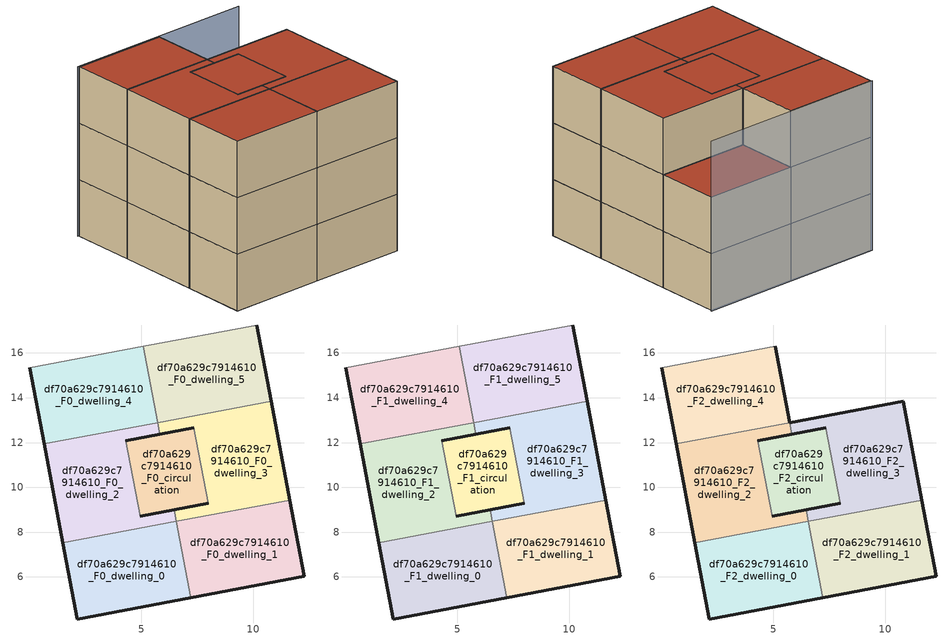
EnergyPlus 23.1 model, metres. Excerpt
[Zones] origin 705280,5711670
df70a629c7914610_F0_dwelling_0
 floor ground (EU_floor_Construction): 7.21,5.07 6.56,8.47 1.5,7.52 2.14,4.11 z0
 wall outside (EU_wall_Construction): 7.21,5.07 2.14,4.11 1.5,7.52 z0:3
 wall to df70a629c7914610_F0_dwelling_2 (EU_wall_Construction): 1.5,7.52 6.56,8.47 z0:3
 wall to df70a629c7914610_F0_dwelling_1 (EU_wall_Construction): 6.56,8.47 7.21,5.07 z0:3
df70a629c7914610_F0_dwelling_1
 floor ground (EU_floor_Construction): 12.27,6.02 11.63,9.43 6.56,8.47 7.21,5.07 z0
 wall outside (EU_wall_Construction): 11.63,9.43 12.27,6.02 7.21,5.07 z0:3
 wall to df70a629c7914610_F0_dwelling_3 (EU_wall_Construction): 6.56,8.47 11.63,9.43 z0:3
df70a629c7914610_F0_dwelling_2
 floor ground (EU_floor_Construction): 6.56,8.47 6.46,9 4.94,8.71 4.31,12.08 5.83,12.37 5.73,12.89 0.67,11.93 1.5,7.52 z0
 wall outside (EU_wall_Construction): 5.83,12.37 4.31,12.08 / 4.94,8.71 6.46,9 / 1.5,7.52 0.67,11.93 z0:3
 wall to df70a629c7914610_F0_dwelling_4 (EU_wall_Construction): 0.67,11.93 5.73,12.89 z0:3
 wall to df70a629c7914610_F0_dwelling_3 (EU_wall_Construction): 5.73,12.89 5.83,12.37 / 6.46,9 6.56,8.47 z0:3
 wall to df70a629c7914610_F0_circulation (EU_wall_Construction): 4.31,12.08 4.94,8.71 z0:3
df70a629c7914610_F0_dwelling_3
 floor ground (EU_floor_Construction): 11.63,9.43 10.8,13.84 5.73,12.89 5.83,12.37 7.35,12.65 7.98,9.28 6.46,9 6.56,8.47 z0
 wall outside (EU_wall_Construction): 6.46,9 7.98,9.28 / 7.35,12.65 5.83,12.37 / 10.8,13.84 11.63,9.43 z0:3
 wall to df70a629c7914610_F0_circulation (EU_wall_Construction): 7.98,9.28 7.35,12.65 z0:3
 wall to df70a629c7914610_F0_dwelling_5 (EU_wall_Construction): 5.73,12.89 10.8,13.84 z0:3
df70a629c7914610_F0_dwelling_4
 floor ground (EU_floor_Construction): 5.73,12.89 5.09,16.3 0.02,15.34 0.67,11.93 z0
 wall outside (EU_wall_Construction): 0.67,11.93 0.02,15.34 z0:3
 wall adiabatic (EU_wall_Construction): 0.02,15.34 5.09,16.3 z0:3
 wall to df70a629c7914610_F0_dwelling_5 (EU_wall_Construction): 5.09,16.3 5.73,12.89 z0:3
df70a629c7914610_F0_dwelling_5
 floor ground (EU_floor_Construction): 10.8,13.84 10.15,17.25 5.09,16.3 5.73,12.89 z0
 wall outside (EU_wall_Construction): 10.15,17.25 10.8,13.84 z0:3
 wall adiabatic (EU_wall_Construction): 5.09,16.3 10.15,17.25 z0:3
df70a629c7914610_F0_circulation
 floor ground (EU_floor_Construction): 7.98,9.28 7.35,12.65 4.31,12.08 4.94,8.71 z0
 wall outside (EU_wall_Construction): 7.98,9.28 4.94,8.71 / 4.31,12.08 7.35,12.65 z0:3
df70a629c7914610_F1_dwelling_0
 floor to df70a629c7914610_F0_dwelling_0 (EU_floor_Construction): 7.21,5.07 6.56,8.47 1.5,7.52 2.14,4.11 z3
 wall outside (EU_wall_Construction): 7.21,5.07 2.14,4.11 1.5,7.52 z3:6
 wall to df70a629c7914610_F1_dwelling_2 (EU_wall_Construction): 1.5,7.52 6.56,8.47 z3:6
 wall to df70a629c7914610_F1_dwelling_1 (EU_wall_Construction): 6.56,8.47 7.21,5.07 z3:6
df70a629c7914610_F1_dwelling_1
 floor to df70a629c7914610_F0_dwelling_1 (EU_floor_Construction): 12.27,6.02 11.63,9.43 6.56,8.47 7.21,5.07 z3
 wall outside (EU_wall_Construction): 11.63,9.43 12.27,6.02 7.21,5.07 z3:6
 wall to df70a629c7914610_F1_dwelling_3 (EU_wall_Construction): 6.56,8.47 11.63,9.43 z3:6
df70a629c7914610_F1_dwelling_2
 floor to df70a629c7914610_F0_dwelling_2 (EU_floor_Construction): 6.56,8.47 6.46,9 4.94,8.71 4.31,12.08 5.83,12.37 5.73,12.89 0.67,11.93 1.5,7.52 z3
 wall outside (EU_wall_Construction): 5.83,12.37 4.31,12.08 / 4.94,8.71 6.46,9 / 1.5,7.52 0.67,11.93 z3:6
 wall to df70a629c7914610_F1_dwelling_4 (EU_wall_Construction): 0.67,11.93 5.73,12.89 z3:6
 wall to df70a629c7914610_F1_dwelling_3 (EU_wall_Construction): 5.73,12.89 5.83,12.37 / 6.46,9 6.56,8.47 z3:6
 wall to df70a629c7914610_F1_circulation (EU_wall_Construction): 4.31,12.08 4.94,8.71 z3:6
df70a629c7914610_F1_dwelling_3
 floor to df70a629c7914610_F0_dwelling_3 (EU_floor_Construction): 11.63,9.43 10.8,13.84 5.73,12.89 5.83,12.37 7.35,12.65 7.98,9.28 6.46,9 6.56,8.47 z3
 wall outside (EU_wall_Construction): 6.46,9 7.98,9.28 / 7.35,12.65 5.83,12.37 / 10.8,13.84 11.63,9.43 z3:6
 wall to df70a629c7914610_F1_circulation (EU_wall_Construction): 7.98,9.28 7.35,12.65 z3:6
 wall to df70a629c7914610_F1_dwelling_5 (EU_wall_Construction): 5.73,12.89 10.8,13.84 z3:6
df70a629c7914610_F1_dwelling_4
 floor to df70a629c7914610_F0_dwelling_4 (EU_floor_Construction): 5.73,12.89 5.09,16.3 0.02,15.34 0.67,11.93 z3
 wall outside (EU_wall_Construction): 0.67,11.93 0.02,15.34 z3:6
 wall adiabatic (EU_wall_Construction): 0.02,15.34 5.09,16.3 z3:6
 wall to df70a629c7914610_F1_dwelling_5 (EU_wall_Construction): 5.09,16.3 5.73,12.89 z3:6
df70a629c7914610_F1_dwelling_5
 floor to df70a629c7914610_F0_dwelling_5 (EU_floor_Construction): 10.8,13.84 10.15,17.25 5.09,16.3 5.73,12.89 z3
 wall outside (EU_wall_Construction): 10.15,17.25 10.8,13.84 z3:6
 wall adiabatic (EU_wall_Construction): 5.09,16.3 10.15,17.25 z3:6
 roof outside (EU_roof_Construction): 10.15,17.25 10.8,13.84 5.73,12.89 5.09,16.3 z6
df70a629c7914610_F1_circulation
 floor to df70a629c7914610_F0_circulation (EU_floor_Construction): 7.98,9.28 7.35,12.65 4.31,12.08 4.94,8.71 z3
 wall outside (EU_wall_Construction): 7.98,9.28 4.94,8.71 / 4.31,12.08 7.35,12.65 z3:6
df70a629c7914610_F2_dwelling_0
 floor to df70a629c7914610_F1_dwelling_0 (EU_floor_Construction): 7.21,5.07 6.56,8.47 1.5,7.52 2.14,4.11 z6
 wall outside (EU_wall_Construction): 7.21,5.07 2.14,4.11 1.5,7.52 z6:9
 wall to df70a629c7914610_F2_dwelling_2 (EU_wall_Construction): 1.5,7.52 6.56,8.47 z6:9
 wall to df70a629c7914610_F2_dwelling_1 (EU_wall_Construction): 6.56,8.47 7.21,5.07 z6:9
 roof outside (EU_roof_Construction): 6.56,8.47 7.21,5.07 2.14,4.11 1.5,7.52 z9
df70a629c7914610_F2_dwelling_1
 floor to df70a629c7914610_F1_dwelling_1 (EU_floor_Construction): 12.27,6.02 11.63,9.43 6.56,8.47 7.21,5.07 z6
 wall outside (EU_wall_Construction): 11.63,9.43 12.27,6.02 7.21,5.07 z6:9
 wall to df70a629c7914610_F2_dwelling_3 (EU_wall_Construction): 6.56,8.47 11.63,9.43 z6:9
 roof outside (EU_roof_Construction): 11.63,9.43 12.27,6.02 7.21,5.07 6.56,8.47 z9
df70a629c7914610_F2_dwelling_2
 floor to df70a629c7914610_F1_dwelling_2 (EU_floor_Construction): 6.56,8.47 6.46,9 4.94,8.71 4.31,12.08 5.83,12.37 5.73,12.89 0.67,11.93 1.5,7.52 z6
 wall outside (EU_wall_Construction): 5.83,12.37 4.31,12.08 / 4.94,8.71 6.46,9 / 1.5,7.52 0.67,11.93 z6:9
 wall to df70a629c7914610_F2_dwelling_4 (EU_wall_Construction): 0.67,11.93 5.73,12.89 z6:9
 wall to df70a629c7914610_F2_dwelling_3 (EU_wall_Construction): 5.73,12.89 5.83,12.37 / 6.46,9 6.56,8.47 z6:9
 wall to df70a629c7914610_F2_circulation (EU_wall_Construction): 4.31,12.08 4.94,8.71 z6:9
 roof outside (EU_roof_Construction): 5.73,12.89 5.83,12.37 4.31,12.08 4.94,8.71 6.46,9 6.56,8.47 1.5,7.52 0.67,11.93 z9
df70a629c7914610_F2_dwelling_3
 floor to df70a629c7914610_F1_dwelling_3 (EU_floor_Construction): 11.63,9.43 10.8,13.84 5.73,12.89 5.83,12.37 7.35,12.65 7.98,9.28 6.46,9 6.56,8.47 z6
 wall outside (EU_wall_Construction): 6.46,9 7.98,9.28 / 7.35,12.65 5.83,12.37 / 5.73,12.89 10.8,13.84 11.63,9.43 z6:9
 wall to df70a629c7914610_F2_circulation (EU_wall_Construction): 7.98,9.28 7.35,12.65 z6:9
 roof outside (EU_roof_Construction): 10.8,13.84 11.63,9.43 6.56,8.47 6.46,9 7.98,9.28 7.35,12.65 5.83,12.37 5.73,12.89 z9
df70a629c7914610_F2_dwelling_4
 floor to df70a629c7914610_F1_dwelling_4 (EU_floor_Construction): 5.73,12.89 5.09,16.3 0.02,15.34 0.67,11.93 z6
 wall outside (EU_wall_Construction): 5.09,16.3 5.73,12.89 / 0.67,11.93 0.02,15.34 z6:9
 wall adiabatic (EU_wall_Construction): 0.02,15.34 5.09,16.3 z6:9
 roof outside (EU_roof_Construction): 5.09,16.3 5.73,12.89 0.67,11.93 0.02,15.34 z9
df70a629c7914610_F2_circulation
 floor to df70a629c7914610_F1_circulation (EU_floor_Construction): 7.98,9.28 7.35,12.65 4.31,12.08 4.94,8.71 z6
 wall outside (EU_wall_Construction): 7.98,9.28 4.94,8.71 / 4.31,12.08 7.35,12.65 z6:9
 roof outside (EU_roof_Construction): 7.35,12.65 7.98,9.28 4.94,8.71 4.31,12.08 z9
shading: 10.19,17.31 -0.03,15.37 z0:9
[Building]
EU S2 Campaign: North Axis=0; Terrain=City; Solar Distribution=FullExterior
[Site:Location]
London: Latitude=51.5; Longitude=-0.5; Time Zone=0; Elevation=25
[SizingPeriod:WeatherFileDays]
AnnualSizingPeriod: Begin Month=1; Begin Day of Month=1; End Month=12; End Day of Month=31; Day of Week for Start Day=Monday; Use Weather File Daylight Saving Period=No; Use Weather File Rain and Snow Indicators=No
[MATERIAL]
EU_InternalMass_Material: Roughness=MediumRough; Thickness=0.1; Conductivity=1; Density=1800; Specific Heat=900; Thermal Absorptance=0.9; Solar Absorptance=0.7; Visible Absorptance=0.7
[MATERIAL:NOMASS] Roughness=MediumRough; Thermal Absorptance=0.9; Solar Absorptance=0.7; Visible Absorptance=0.7
Name | Thermal Resistance
EU_wall_NoMass | 1.04674
EU_roof_NoMass | 4.32442
EU_floor_NoMass | 2.04616
[CONSTRUCTION]
EU_wall_Construction: EU_wall_NoMass
EU_roof_Construction: EU_roof_NoMass
EU_floor_Construction: EU_floor_NoMass
EU_InternalMass_Construction: EU_InternalMass_Material
[ZONE] Type=1; Multiplier=1; Ceiling Height=autocalculate; Floor Area=autocalculate; Part of Total Floor Area=Yes
Name | Volume
df70a629c7914610_F0_dwelling_0; df70a629c7914610_F1_dwelling_0; df70a629c7914610_F2_dwelling_0 | 53.5928
df70a629c7914610_F0_dwelling_1; df70a629c7914610_F1_dwelling_1; df70a629c7914610_F2_dwelling_1 | 53.6008
df70a629c7914610_F0_dwelling_2; df70a629c7914610_F1_dwelling_2; df70a629c7914610_F2_dwelling_2 | 53.6016
df70a629c7914610_F0_dwelling_3; df70a629c7914610_F1_dwelling_3; df70a629c7914610_F2_dwelling_3 | 53.5913
df70a629c7914610_F0_dwelling_4; df70a629c7914610_F1_dwelling_4; df70a629c7914610_F2_dwelling_4 | 53.6038
df70a629c7914610_F0_dwelling_5; df70a629c7914610_F1_dwelling_5 | 53.5935
df70a629c7914610_F0_circulation; df70a629c7914610_F1_circulation; df70a629c7914610_F2_circulation | 31.8025
[INTERNALMASS] Construction=EU_InternalMass_Construction
Name | Zone or ZoneList | Surface Area
df70a629c7914610_F0_dwelling_0_EU_InternalMass | df70a629c7914610_F0_dwelling_0 | 17.8653
df70a629c7914610_F0_dwelling_1_EU_InternalMass | df70a629c7914610_F0_dwelling_1 | 17.8653
df70a629c7914610_F0_dwelling_2_EU_InternalMass | df70a629c7914610_F0_dwelling_2 | 17.8653
df70a629c7914610_F0_dwelling_3_EU_InternalMass | df70a629c7914610_F0_dwelling_3 | 17.8653
df70a629c7914610_F0_dwelling_4_EU_InternalMass | df70a629c7914610_F0_dwelling_4 | 17.8653
df70a629c7914610_F0_dwelling_5_EU_InternalMass | df70a629c7914610_F0_dwelling_5 | 17.8653
df70a629c7914610_F1_dwelling_0_EU_InternalMass | df70a629c7914610_F1_dwelling_0 | 17.8653
df70a629c7914610_F1_dwelling_1_EU_InternalMass | df70a629c7914610_F1_dwelling_1 | 17.8653
df70a629c7914610_F1_dwelling_2_EU_InternalMass | df70a629c7914610_F1_dwelling_2 | 17.8653
df70a629c7914610_F1_dwelling_3_EU_InternalMass | df70a629c7914610_F1_dwelling_3 | 17.8653
df70a629c7914610_F1_dwelling_4_EU_InternalMass | df70a629c7914610_F1_dwelling_4 | 17.8653
df70a629c7914610_F1_dwelling_5_EU_InternalMass | df70a629c7914610_F1_dwelling_5 | 17.8653
df70a629c7914610_F2_dwelling_0_EU_InternalMass | df70a629c7914610_F2_dwelling_0 | 17.8653
df70a629c7914610_F2_dwelling_1_EU_InternalMass | df70a629c7914610_F2_dwelling_1 | 17.8653
df70a629c7914610_F2_dwelling_2_EU_InternalMass | df70a629c7914610_F2_dwelling_2 | 35.7306
df70a629c7914610_F2_dwelling_3_EU_InternalMass | df70a629c7914610_F2_dwelling_3 | 17.8653
df70a629c7914610_F2_dwelling_4_EU_InternalMass | df70a629c7914610_F2_dwelling_4 | 17.8653
[OTHEREQUIPMENT] Fuel Type=Electricity; Design Level Calculation Method=Watts/Area; Power per Zone Floor Area=1; Fraction Latent=0; Fraction Radiant=0; Fraction Lost=0; Carbon Dioxide Generation Rate=0; EndUse Subcategory=EU_Step8_InternalGains
Name | Zone or ZoneList or Space or SpaceList | Schedule
EU_Step8_InternalGain_df70a629c7914610_F0_dwelling_0_f000 | df70a629c7914610_F0_dwelling_0 | EU_Step8_GainSchedule_df70a629c7914610_F0_dwelling_0_f000
EU_Step8_InternalGain_df70a629c7914610_F0_dwelling_1_f000 | df70a629c7914610_F0_dwelling_1 | EU_Step8_GainSchedule_df70a629c7914610_F0_dwelling_1_f000
EU_Step8_InternalGain_df70a629c7914610_F0_dwelling_2_f000 | df70a629c7914610_F0_dwelling_2 | EU_Step8_GainSchedule_df70a629c7914610_F0_dwelling_2_f000
EU_Step8_InternalGain_df70a629c7914610_F0_dwelling_3_f000 | df70a629c7914610_F0_dwelling_3 | EU_Step8_GainSchedule_df70a629c7914610_F0_dwelling_3_f000
EU_Step8_InternalGain_df70a629c7914610_F0_dwelling_4_f000 | df70a629c7914610_F0_dwelling_4 | EU_Step8_GainSchedule_df70a629c7914610_F0_dwelling_4_f000
EU_Step8_InternalGain_df70a629c7914610_F0_dwelling_5_f000 | df70a629c7914610_F0_dwelling_5 | EU_Step8_GainSchedule_df70a629c7914610_F0_dwelling_5_f000
EU_Step8_InternalGain_df70a629c7914610_F1_dwelling_0_f000 | df70a629c7914610_F1_dwelling_0 | EU_Step8_GainSchedule_df70a629c7914610_F1_dwelling_0_f000
EU_Step8_InternalGain_df70a629c7914610_F1_dwelling_1_f000 | df70a629c7914610_F1_dwelling_1 | EU_Step8_GainSchedule_df70a629c7914610_F1_dwelling_1_f000
EU_Step8_InternalGain_df70a629c7914610_F1_dwelling_2_f000 | df70a629c7914610_F1_dwelling_2 | EU_Step8_GainSchedule_df70a629c7914610_F1_dwelling_2_f000
EU_Step8_InternalGain_df70a629c7914610_F1_dwelling_3_f000 | df70a629c7914610_F1_dwelling_3 | EU_Step8_GainSchedule_df70a629c7914610_F1_dwelling_3_f000
EU_Step8_InternalGain_df70a629c7914610_F1_dwelling_4_f000 | df70a629c7914610_F1_dwelling_4 | EU_Step8_GainSchedule_df70a629c7914610_F1_dwelling_4_f000
EU_Step8_InternalGain_df70a629c7914610_F1_dwelling_5_f000 | df70a629c7914610_F1_dwelling_5 | EU_Step8_GainSchedule_df70a629c7914610_F1_dwelling_5_f000
EU_Step8_InternalGain_df70a629c7914610_F2_dwelling_0_f000 | df70a629c7914610_F2_dwelling_0 | EU_Step8_GainSchedule_df70a629c7914610_F2_dwelling_0_f000
EU_Step8_InternalGain_df70a629c7914610_F2_dwelling_1_f000 | df70a629c7914610_F2_dwelling_1 | EU_Step8_GainSchedule_df70a629c7914610_F2_dwelling_1_f000
EU_Step8_InternalGain_df70a629c7914610_F2_dwelling_2_f000 | df70a629c7914610_F2_dwelling_2 | EU_Step8_GainSchedule_df70a629c7914610_F2_dwelling_2_f000
EU_Step8_InternalGain_df70a629c7914610_F2_dwelling_3_f000 | df70a629c7914610_F2_dwelling_3 | EU_Step8_GainSchedule_df70a629c7914610_F2_dwelling_3_f000
EU_Step8_InternalGain_df70a629c7914610_F2_dwelling_4_f000 | df70a629c7914610_F2_dwelling_4 | EU_Step8_GainSchedule_df70a629c7914610_F2_dwelling_4_f000
[ZONEINFILTRATION:DESIGNFLOWRATE] Schedule=EU_AlwaysOn; Design Flow Rate Calculation Method=Flow/Area; Flow Rate per Floor Area=0.0005; Constant Term Coefficient=1; Temperature Term Coefficient=0; Velocity Term Coefficient=0; Velocity Squared Term Coefficient=0
Name | Zone or ZoneList or Space or SpaceList
EU_Circulation_Infiltration_df70a629c7914610_F0_circulation | df70a629c7914610_F0_circulation
EU_Circulation_Infiltration_df70a629c7914610_F1_circulation | df70a629c7914610_F1_circulation
EU_Circulation_Infiltration_df70a629c7914610_F2_circulation | df70a629c7914610_F2_circulation
[ZONEVENTILATION:DESIGNFLOWRATE] Schedule=EU_AlwaysOn; Design Flow Rate Calculation Method=AirChanges/Hour; Air Changes per Hour=0.488719; Ventilation Type=Natural; Fan Pressure Rise=0; Fan Total Efficiency=1; Constant Term Coefficient=1; Temperature Term Coefficient=0; Velocity Term Coefficient=0; Velocity Squared Term Coefficient=0; Minimum Indoor Temperature=-100; Maximum Indoor Temperature=100; Delta Temperature=-100; Minimum Outdoor Temperature=-100; Maximum Outdoor Temperature=100; Maximum Wind Speed=40
Name | Zone or ZoneList or Space or SpaceList
EU_ConstantAir_df70a629c7914610_F0_dwelling_0 | df70a629c7914610_F0_dwelling_0
EU_ConstantAir_df70a629c7914610_F0_dwelling_1 | df70a629c7914610_F0_dwelling_1
EU_ConstantAir_df70a629c7914610_F0_dwelling_2 | df70a629c7914610_F0_dwelling_2
EU_ConstantAir_df70a629c7914610_F0_dwelling_3 | df70a629c7914610_F0_dwelling_3
EU_ConstantAir_df70a629c7914610_F0_dwelling_4 | df70a629c7914610_F0_dwelling_4
EU_ConstantAir_df70a629c7914610_F0_dwelling_5 | df70a629c7914610_F0_dwelling_5
EU_ConstantAir_df70a629c7914610_F1_dwelling_0 | df70a629c7914610_F1_dwelling_0
EU_ConstantAir_df70a629c7914610_F1_dwelling_1 | df70a629c7914610_F1_dwelling_1
EU_ConstantAir_df70a629c7914610_F1_dwelling_2 | df70a629c7914610_F1_dwelling_2
EU_ConstantAir_df70a629c7914610_F1_dwelling_3 | df70a629c7914610_F1_dwelling_3
EU_ConstantAir_df70a629c7914610_F1_dwelling_4 | df70a629c7914610_F1_dwelling_4
EU_ConstantAir_df70a629c7914610_F1_dwelling_5 | df70a629c7914610_F1_dwelling_5
EU_ConstantAir_df70a629c7914610_F2_dwelling_0 | df70a629c7914610_F2_dwelling_0
EU_ConstantAir_df70a629c7914610_F2_dwelling_1 | df70a629c7914610_F2_dwelling_1
EU_ConstantAir_df70a629c7914610_F2_dwelling_2 | df70a629c7914610_F2_dwelling_2
EU_ConstantAir_df70a629c7914610_F2_dwelling_3 | df70a629c7914610_F2_dwelling_3
EU_ConstantAir_df70a629c7914610_F2_dwelling_4 | df70a629c7914610_F2_dwelling_4
[HVACTEMPLATE:THERMOSTAT] Constant Heating Setpoint=20; Constant Cooling Setpoint=50
EU_HeatOnly_df70a629c7914610_F0_dwelling_0; EU_HeatOnly_df70a629c7914610_F0_dwelling_1; EU_HeatOnly_df70a629c7914610_F0_dwelling_2; EU_HeatOnly_df70a629c7914610_F0_dwelling_3; EU_HeatOnly_df70a629c7914610_F0_dwelling_4; EU_HeatOnly_df70a629c7914610_F0_dwelling_5; EU_HeatOnly_df70a629c7914610_F1_dwelling_0; EU_HeatOnly_df70a629c7914610_F1_dwelling_1; EU_HeatOnly_df70a629c7914610_F1_dwelling_2; EU_HeatOnly_df70a629c7914610_F1_dwelling_3; EU_HeatOnly_df70a629c7914610_F1_dwelling_4; EU_HeatOnly_df70a629c7914610_F1_dwelling_5; EU_HeatOnly_df70a629c7914610_F2_dwelling_0; EU_HeatOnly_df70a629c7914610_F2_dwelling_1; EU_HeatOnly_df70a629c7914610_F2_dwelling_2; EU_HeatOnly_df70a629c7914610_F2_dwelling_3; EU_HeatOnly_df70a629c7914610_F2_dwelling_4
[HVACTEMPLATE:ZONE:IDEALLOADSAIRSYSTEM] System Availability Schedule=EU_AlwaysOn; Maximum Heating Supply Air Temperature=50; Minimum Cooling Supply Air Temperature=13; Maximum Heating Supply Air Humidity Ratio=0.0156; Minimum Cooling Supply Air Humidity Ratio=0.0077; Heating Limit=NoLimit; Cooling Limit=NoLimit; Heating Availability Schedule=EU_AlwaysOn; Cooling Availability Schedule=EU_CoolingOff; Dehumidification Control Type=ConstantSensibleHeatRatio; Cooling Sensible Heat Ratio=0.7; Dehumidification Setpoint=60; Humidification Control Type=None; Humidification Setpoint=30; Outdoor Air Method=None; Outdoor Air Flow Rate per Person=0.00944; Outdoor Air Flow Rate per Zone Floor Area=0; Outdoor Air Flow Rate per Zone=0; Demand Controlled Ventilation Type=None; Outdoor Air Economizer Type=NoEconomizer; Heat Recovery Type=None; Sensible Heat Recovery Effectiveness=0.7; Latent Heat Recovery Effectiveness=0.65
Name | Template Thermostat
df70a629c7914610_F0_dwelling_0 | EU_HeatOnly_df70a629c7914610_F0_dwelling_0
df70a629c7914610_F0_dwelling_1 | EU_HeatOnly_df70a629c7914610_F0_dwelling_1
df70a629c7914610_F0_dwelling_2 | EU_HeatOnly_df70a629c7914610_F0_dwelling_2
df70a629c7914610_F0_dwelling_3 | EU_HeatOnly_df70a629c7914610_F0_dwelling_3
df70a629c7914610_F0_dwelling_4 | EU_HeatOnly_df70a629c7914610_F0_dwelling_4
df70a629c7914610_F0_dwelling_5 | EU_HeatOnly_df70a629c7914610_F0_dwelling_5
df70a629c7914610_F1_dwelling_0 | EU_HeatOnly_df70a629c7914610_F1_dwelling_0
df70a629c7914610_F1_dwelling_1 | EU_HeatOnly_df70a629c7914610_F1_dwelling_1
df70a629c7914610_F1_dwelling_2 | EU_HeatOnly_df70a629c7914610_F1_dwelling_2
df70a629c7914610_F1_dwelling_3 | EU_HeatOnly_df70a629c7914610_F1_dwelling_3
df70a629c7914610_F1_dwelling_4 | EU_HeatOnly_df70a629c7914610_F1_dwelling_4
df70a629c7914610_F1_dwelling_5 | EU_HeatOnly_df70a629c7914610_F1_dwelling_5
df70a629c7914610_F2_dwelling_0 | EU_HeatOnly_df70a629c7914610_F2_dwelling_0
df70a629c7914610_F2_dwelling_1 | EU_HeatOnly_df70a629c7914610_F2_dwelling_1
df70a629c7914610_F2_dwelling_2 | EU_HeatOnly_df70a629c7914610_F2_dwelling_2
df70a629c7914610_F2_dwelling_3 | EU_HeatOnly_df70a629c7914610_F2_dwelling_3
df70a629c7914610_F2_dwelling_4 | EU_HeatOnly_df70a629c7914610_F2_dwelling_4
[SIZING:ZONE] Zone Cooling Design Supply Air Temperature Input Method=SupplyAirTemperature; Zone Cooling Design Supply Air Temperature=13; Zone Heating Design Supply Air Temperature Input Method=SupplyAirTemperature; Zone Heating Design Supply Air Temperature=50; Zone Cooling Design Supply Air Humidity Ratio=0.008; Zone Heating Design Supply Air Humidity Ratio=0.008; Cooling Design Air Flow Method=DesignDay; Cooling Design Air Flow Rate=0; Cooling Minimum Air Flow per Zone Floor Area=0.000762; Cooling Minimum Air Flow=0; Cooling Minimum Air Flow Fraction=0.2; Heating Design Air Flow Method=DesignDay; Heating Design Air Flow Rate=0; Heating Maximum Air Flow per Zone Floor Area=0.002032; Heating Maximum Air Flow=0.141576; Heating Maximum Air Flow Fraction=0.3; Account for Dedicated Outdoor Air System=No; Dedicated Outdoor Air System Control Strategy=NeutralSupplyAir; Dedicated Outdoor Air Low Setpoint Temperature for Design=autosize; Dedicated Outdoor Air High Setpoint Temperature for Design=autosize; Zone Load Sizing Method=Sensible Load Only No Latent Load; Zone Latent Cooling Design Supply Air Humidity Ratio Input Method=HumidityRatioDifference; Zone Cooling Design Supply Air Humidity Ratio Difference=0.005; Zone Latent Heating Design Supply Air Humidity Ratio Input Method=HumidityRatioDifference; Zone Humidification Design Supply Air Humidity Ratio Difference=0.005
df70a629c7914610_F0_dwelling_0; df70a629c7914610_F0_dwelling_1; df70a629c7914610_F0_dwelling_2; df70a629c7914610_F0_dwelling_3; df70a629c7914610_F0_dwelling_4; df70a629c7914610_F0_dwelling_5; df70a629c7914610_F1_dwelling_0; df70a629c7914610_F1_dwelling_1; df70a629c7914610_F1_dwelling_2; df70a629c7914610_F1_dwelling_3; df70a629c7914610_F1_dwelling_4; df70a629c7914610_F1_dwelling_5; df70a629c7914610_F2_dwelling_0; df70a629c7914610_F2_dwelling_1; df70a629c7914610_F2_dwelling_2; df70a629c7914610_F2_dwelling_3; df70a629c7914610_F2_dwelling_4
[SCHEDULE:CONSTANT]
Name | Hourly Value
EU_AlwaysOn | 1
EU_CoolingOff | 0
[SCHEDULE:FILE] Column Number=1; Rows to Skip at Top=0; Number of Hours of Data=8760; Column Separator=Comma; Interpolate to Timestep=No; Minutes per Item=60; Adjust Schedule for Daylight Savings=Yes
Name | File
EU_Step8_GainSchedule_df70a629c7914610_F0_dwelling_0_f000 | ../../schedules/df70a629c7914610/df70a629c7914610_F0_dwelling_0_f000_gain.csv
EU_Step8_GainSchedule_df70a629c7914610_F0_dwelling_1_f000 | ../../schedules/df70a629c7914610/df70a629c7914610_F0_dwelling_1_f000_gain.csv
EU_Step8_GainSchedule_df70a629c7914610_F0_dwelling_2_f000 | ../../schedules/df70a629c7914610/df70a629c7914610_F0_dwelling_2_f000_gain.csv
EU_Step8_GainSchedule_df70a629c7914610_F0_dwelling_3_f000 | ../../schedules/df70a629c7914610/df70a629c7914610_F0_dwelling_3_f000_gain.csv
EU_Step8_GainSchedule_df70a629c7914610_F0_dwelling_4_f000 | ../../schedules/df70a629c7914610/df70a629c7914610_F0_dwelling_4_f000_gain.csv
EU_Step8_GainSchedule_df70a629c7914610_F0_dwelling_5_f000 | ../../schedules/df70a629c7914610/df70a629c7914610_F0_dwelling_5_f000_gain.csv
EU_Step8_GainSchedule_df70a629c7914610_F1_dwelling_0_f000 | ../../schedules/df70a629c7914610/df70a629c7914610_F1_dwelling_0_f000_gain.csv
EU_Step8_GainSchedule_df70a629c7914610_F1_dwelling_1_f000 | ../../schedules/df70a629c7914610/df70a629c7914610_F1_dwelling_1_f000_gain.csv
EU_Step8_GainSchedule_df70a629c7914610_F1_dwelling_2_f000 | ../../schedules/df70a629c7914610/df70a629c7914610_F1_dwelling_2_f000_gain.csv
EU_Step8_GainSchedule_df70a629c7914610_F1_dwelling_3_f000 | ../../schedules/df70a629c7914610/df70a629c7914610_F1_dwelling_3_f000_gain.csv
EU_Step8_GainSchedule_df70a629c7914610_F1_dwelling_4_f000 | ../../schedules/df70a629c7914610/df70a629c7914610_F1_dwelling_4_f000_gain.csv
EU_Step8_GainSchedule_df70a629c7914610_F1_dwelling_5_f000 | ../../schedules/df70a629c7914610/df70a629c7914610_F1_dwelling_5_f000_gain.csv
EU_Step8_GainSchedule_df70a629c7914610_F2_dwelling_0_f000 | ../../schedules/df70a629c7914610/df70a629c7914610_F2_dwelling_0_f000_gain.csv
EU_Step8_GainSchedule_df70a629c7914610_F2_dwelling_1_f000 | ../../schedules/df70a629c7914610/df70a629c7914610_F2_dwelling_1_f000_gain.csv
EU_Step8_GainSchedule_df70a629c7914610_F2_dwelling_2_f000 | ../../schedules/df70a629c7914610/df70a629c7914610_F2_dwelling_2_f000_gain.csv
EU_Step8_GainSchedule_df70a629c7914610_F2_dwelling_3_f000 | ../../schedules/df70a629c7914610/df70a629c7914610_F2_dwelling_3_f000_gain.csv
EU_Step8_GainSchedule_df70a629c7914610_F2_dwelling_4_f000 | ../../schedules/df70a629c7914610/df70a629c7914610_F2_dwelling_4_f000_gain.csv
